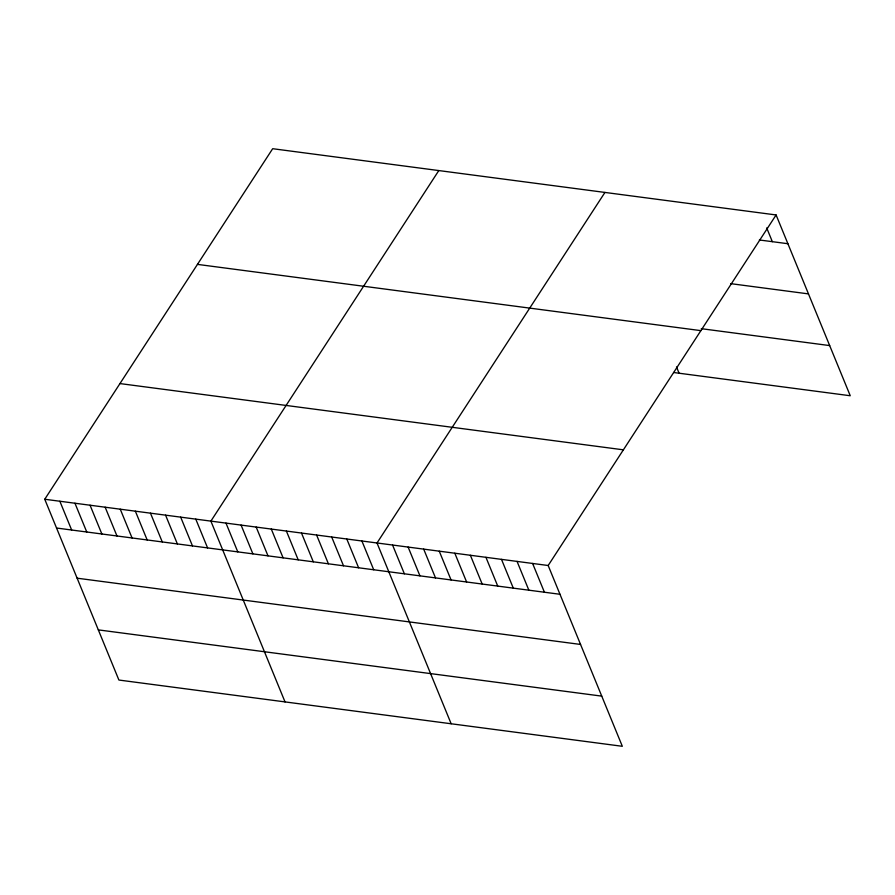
<?xml version="1.0" encoding="UTF-8"?>
<svg xmlns="http://www.w3.org/2000/svg" width="895" height="895" viewBox="0 0 895 895"><rect width="100%" height="100%" fill="white"/><g stroke="black" fill="none" stroke-linecap="round" stroke-linejoin="round"><path stroke-width="1.34" d="M776.099 214.957L548.176 565.506L622.327 746.296L118.901 680.043L44.75 499.253L272.673 148.704L776.099 214.957L850.25 395.747L673.588 372.499M438.807 170.565L210.884 521.125L285.024 701.904M604.942 192.436L377.008 542.985L451.158 723.764M759.374 239.972L787.902 243.72M730.678 283.648L808.476 293.896M701.3 328.678L829.676 345.582M197.459 264.383L700.886 330.635M119.964 383.575L623.39 449.827M44.75 499.253L548.176 565.506M56.553 528.028L559.979 594.28M77.127 578.192L580.553 644.445M98.316 629.879L601.753 696.131M766.702 227.923L772.34 241.672M676.508 366.95L679.081 373.215M532.614 563.458L544.417 592.233M517.053 561.411L528.856 590.185M501.491 559.364L513.294 588.138M485.94 557.317L497.732 586.091M470.378 555.269L482.17 584.043M454.817 553.222L466.608 581.996M439.255 551.175L451.058 579.938M423.693 549.127L435.496 577.89M408.131 547.08L419.934 575.843M392.569 545.033L404.372 573.796M361.904 540.994L373.707 569.768M346.801 539.014L358.604 567.777M331.698 537.022L343.501 565.785M316.606 535.031L328.398 563.805M301.503 533.051L313.295 561.814M286.4 531.059L298.192 559.822M271.297 529.068L283.088 557.842M256.194 527.088L267.985 555.851M241.091 525.096L252.882 553.86M225.987 523.105L237.779 551.879M195.781 519.134L207.573 547.897M180.678 517.142L192.47 545.916M165.575 515.162L177.367 543.925M150.472 513.171L162.263 541.934M135.369 511.179L147.16 539.953M120.266 509.199L132.057 537.962M105.162 507.208L116.965 535.982M90.059 505.216L101.862 533.991M74.956 503.236L86.759 531.999M59.853 501.245L71.656 530.019"/></g></svg>
